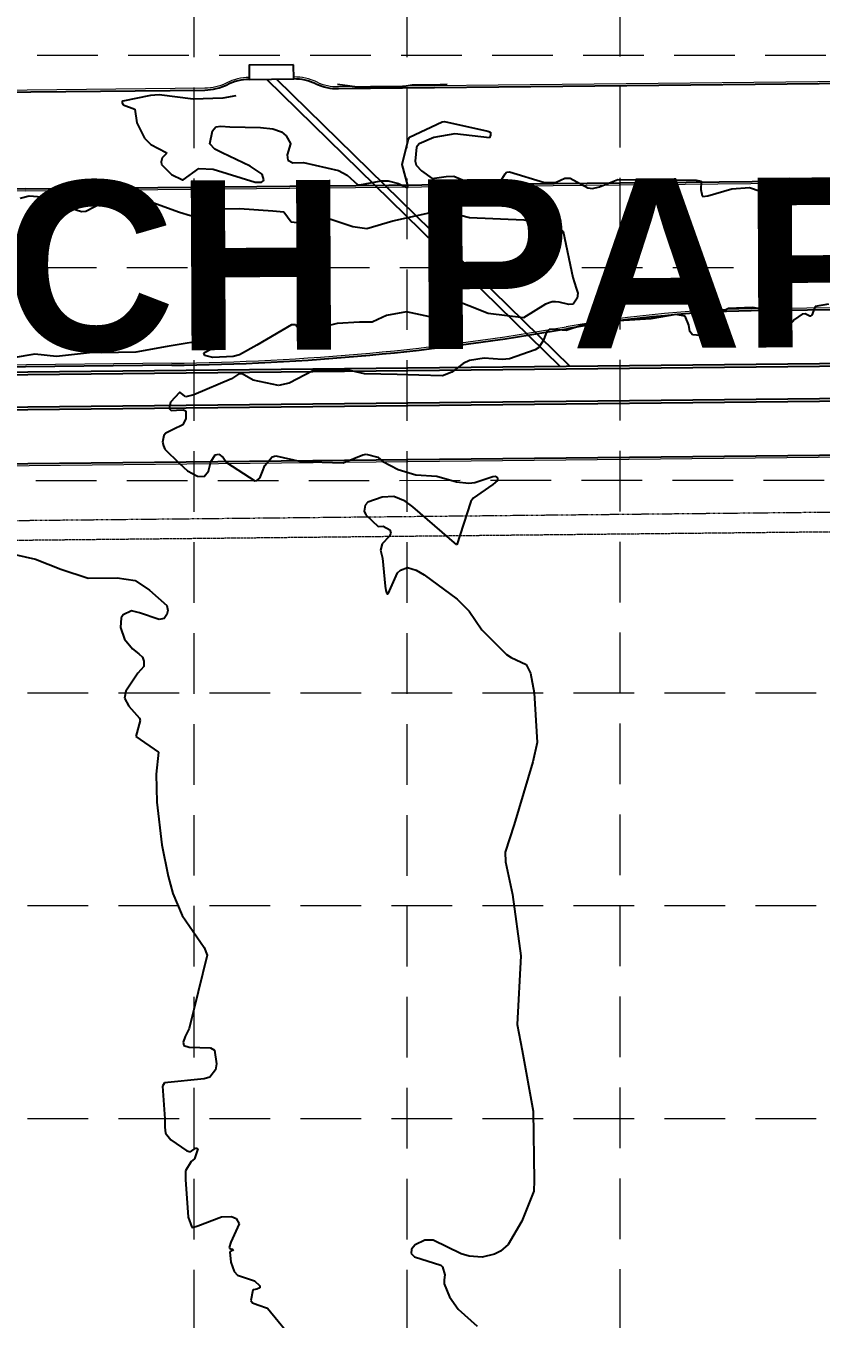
# Model space of a CAD drawing. Header units: inches. Extents: x 2520351 to 2523325, y 7106287 to 7111535.
# Drawn here: x 2522000.1 to 2522196.8, y 7109188.3 to 7109508.2 of the extents above; entities that cross this region are included whole.
import ezdxf
from ezdxf.enums import TextEntityAlignment as Align

# ---------------------------------------------------------------- set-up
doc = ezdxf.new("R2010")
doc.units = ezdxf.units.IN
doc.header["$MEASUREMENT"] = 0
for name, pattern in [('DASHED', [0.75, 0.5, -0.25]), ('DASHEDX2', [1.5, 1, -0.5]), ('HIDDEN', [0.375, 0.25, -0.125]), ('Xbndy-SC$0$HIDDEN2', [0.1875, 0.125, -0.0625]), ('Xbndy-SC$0$PHANTOM2', [1.25, 0.625, -0.125, 0.125, -0.125, 0.125, -0.125])]:
    doc.linetypes.add(name, pattern=pattern)
for name, color, linetype in [('1 SODDED LOT', 2, 'Continuous'), ('CONTOURS', 35, 'Continuous'), ('GRID', 254, 'DASHED'), ('MATCH LINE', 252, 'DASHEDX2'), ('Xpav-ex-sc2$0$EX-FOC', 251, 'Continuous'), ('XPAV-sc1$0$p-foc', 11, 'Continuous'), ('xstm-SC1-ex$0$EX-STM-INLET', 14, 'Continuous'), ('xstm-SC1-ex$0$EX-STM-LINE', 14, 'Continuous')]:
    doc.layers.add(name, color=color, linetype=linetype)
for name, color, linetype, lineweight in [('Xbndy-SC$0$ESMT-EX1', 252, 'Xbndy-SC$0$HIDDEN2', 0), ('Xbndy-SC$0$ROW-EX', 5, 'Xbndy-SC$0$PHANTOM2', 0), ('Xpav-ex-sc2$0$EX-BOC', 251, 'Continuous', 0), ('Xpav-ex-sc2$0$EX-REC-INLET', 251, 'Continuous', 0)]:
    doc.layers.add(name, color=color, linetype=linetype, lineweight=lineweight)
doc.styles.add('MATCHLINE', font='ARIALBD.TTF')

msp = doc.modelspace()

# ---------------------------------------------------------------- hatches: boundary and pattern name
at = {"layer": '1 SODDED LOT'}
h = msp.add_hatch(dxfattribs=at)
h.set_pattern_fill('ANSI31', color=256, scale=60, style=0)
edge = h.paths.add_edge_path()
edge.add_line((2521746.39, 7107646.36), (2521744.86, 7107758.31))
edge.add_line((2521744.86, 7107758.31), (2521747.04, 7107758.37))
edge.add_line((2521747.04, 7107758.37), (2521750.99, 7107762.44))
edge.add_line((2521750.99, 7107762.44), (2521785.43, 7107762.91))
edge.add_arc((2521785.67, 7107745.01), 17.9, 0.1621, 90.7879, ccw=False)
edge.add_line((2521803.57, 7107745.06), (2521804.89, 7107727.46))
edge.add_line((2521804.89, 7107727.46), (2521805.02, 7107717.88))
edge.add_line((2521805.02, 7107717.88), (2521805.23, 7107706.44))
edge.add_line((2521805.23, 7107706.44), (2521804.25, 7107705.42))
edge.add_line((2521804.25, 7107705.42), (2521804.6, 7107688.82))
edge.add_arc((2521758.68, 7107687.86), 45.94, -68.3455, 1.1975, ccw=False)
edge.add_line((2521775.63, 7107645.16), (2521772.36, 7107644.15))
edge.add_line((2521772.36, 7107644.15), (2521769.8, 7107643.54))
edge.add_line((2521769.8, 7107643.54), (2521767.1, 7107643.06))
edge.add_line((2521767.1, 7107643.06), (2521762.92, 7107642.61))
edge.add_line((2521762.92, 7107642.61), (2521746.45, 7107642.34))
edge.add_line((2521746.45, 7107642.34), (2521746.39, 7107646.36))
h.paths.add_polyline_path([(2521496.41, 7107642.91), (2521494.87, 7107754.48), (2521494.86, 7107754.89), (2521544.44, 7107755.57), (2521546.49, 7107638.6), (2521496.44, 7107637.89)])
edge = h.paths.add_edge_path()
edge.add_line((2521560.4, 7107910.52), (2521558.07, 7108023.7))
edge.add_line((2521558.07, 7108023.7), (2521651.66, 7108025.62))
edge.add_line((2521651.66, 7108025.62), (2521653.09, 7108025.65))
edge.add_line((2521653.09, 7108025.65), (2521655.12, 7108025.67))
edge.add_arc((2521654.18, 7108007.32), 18.37, 20.5729, 87.0589, ccw=False)
edge.add_line((2521671.38, 7108013.78), (2521671.96, 7108011.77))
edge.add_line((2521671.96, 7108011.77), (2521672.24, 7108010.33))
edge.add_line((2521672.24, 7108010.33), (2521672.66, 7108004.67))
edge.add_line((2521672.66, 7108004.67), (2521673.88, 7107987.84))
edge.add_line((2521673.88, 7107987.84), (2521674.16, 7107971.91))
edge.add_line((2521674.16, 7107971.91), (2521673.19, 7107970.83))
edge.add_line((2521673.19, 7107970.83), (2521673.5, 7107955.69))
edge.add_arc((2521631.78, 7107952.34), 41.85, -86.2826, 4.5999, ccw=False)
edge.add_line((2521634.49, 7107910.57), (2521614.91, 7107910.13))
edge.add_line((2521614.91, 7107910.13), (2521613.93, 7107909.11))
edge.add_line((2521613.93, 7107909.11), (2521560.45, 7107908.05))
edge.add_line((2521560.45, 7107908.05), (2521560.4, 7107910.52))
edge = h.paths.add_edge_path()
edge.add_line((2521047.4, 7108212.41), (2521153.71, 7108190.41))
edge.add_line((2521153.71, 7108190.41), (2521165.45, 7108187.98))
edge.add_line((2521165.45, 7108187.98), (2521145.19, 7108096.36))
edge.add_line((2521145.19, 7108096.36), (2521144.82, 7108095.18))
edge.add_arc((2521127.58, 7108100.49), 18.04, 257.7556, 342.8824, ccw=False)
edge.add_line((2521123.75, 7108082.86), (2521105.24, 7108086.22))
edge.add_line((2521105.24, 7108086.22), (2521097.17, 7108087.7))
edge.add_line((2521097.17, 7108087.7), (2521093.78, 7108088.45))
edge.add_line((2521093.78, 7108088.45), (2521093.02, 7108089.64))
edge.add_line((2521093.02, 7108089.64), (2521042.14, 7108100.83))
edge.add_line((2521042.14, 7108100.83), (2521023.14, 7108104.63))
edge.add_line((2521023.14, 7108104.63), (2521047.4, 7108212.41))
edge = h.paths.add_edge_path()
edge.add_line((2521019.41, 7108035.32), (2521021.41, 7108042.83))
edge.add_arc((2521076.42, 7108028.18), 56.93, 107.2084, 165.0796, ccw=False)
edge.add_line((2521059.58, 7108082.56), (2521062.02, 7108082.75))
edge.add_line((2521062.02, 7108082.75), (2521063.44, 7108082.78))
edge.add_arc((2521064.2, 7108044.41), 38.38, 78.5499, 91.1383, ccw=False)
edge.add_line((2521071.82, 7108082.03), (2521087.22, 7108078.63))
edge.add_line((2521087.22, 7108078.63), (2521090.43, 7108077.93))
edge.add_line((2521090.43, 7108077.93), (2521091.62, 7108078.69))
edge.add_line((2521091.62, 7108078.69), (2521095.11, 7108077.9))
edge.add_line((2521095.11, 7108077.9), (2521098.91, 7108076.73))
edge.add_line((2521098.91, 7108076.73), (2521104.9, 7108074.86))
edge.add_line((2521104.9, 7108074.86), (2521106.43, 7108074.38))
edge.add_line((2521106.43, 7108074.38), (2521107.21, 7108074.19))
edge.add_arc((2521102.83, 7108057.05), 17.69, -2.7582, 75.6705, ccw=False)
edge.add_arc((2521095.73, 7108057.39), 24.8, 350.2174, 357.2418, ccw=False)
edge.add_arc((2521158.46, 7108041.57), 40.02, 163.1293, 313.4846)
edge.add_line((2521185.99, 7108012.53), (2521186.72, 7108013.24))
edge.add_line((2521186.72, 7108013.24), (2521188.44, 7108014.97))
edge.add_line((2521188.44, 7108014.97), (2521189.32, 7108015.76))
edge.add_line((2521189.32, 7108015.76), (2521190.38, 7108016.6))
edge.add_arc((2521201.33, 7108002.77), 17.64, 93.2276, 128.3689, ccw=False)
edge.add_line((2521200.34, 7108020.38), (2521227, 7108020.95))
edge.add_line((2521227, 7108020.95), (2521230.56, 7107901.29))
edge.add_line((2521230.56, 7107901.29), (2521209.57, 7107900.92))
edge.add_line((2521209.57, 7107900.92), (2521208.43, 7107900.96))
edge.add_arc((2521221.45, 7108343.75), 442.98, 261.0973, 268.3161, ccw=False)
edge.add_line((2521152.89, 7107906.1), (2521147.31, 7107907.18))
edge.add_line((2521147.31, 7107907.18), (2521141.42, 7107908.4))
edge.add_line((2521141.42, 7107908.4), (2521135.5, 7107909.75))
edge.add_line((2521135.5, 7107909.75), (2521130.22, 7107911.08))
edge.add_line((2521130.22, 7107911.08), (2521114.24, 7107915.61))
edge.add_line((2521114.24, 7107915.61), (2521091.68, 7107923.2))
edge.add_line((2521091.68, 7107923.2), (2521064.35, 7107932.48))
edge.add_line((2521064.35, 7107932.48), (2521052.41, 7107936.54))
edge.add_line((2521052.41, 7107936.54), (2521051.79, 7107937.81))
edge.add_line((2521051.79, 7107937.81), (2521044.55, 7107940.27))
edge.add_arc((2521050.15, 7107983.52), 43.61, 187.3885, 262.6305, ccw=False)
edge.add_line((2521006.9, 7107977.91), (2521006.81, 7107978.71))
edge.add_line((2521006.81, 7107978.71), (2521006.68, 7107980.35))
edge.add_line((2521006.68, 7107980.35), (2521006.61, 7107982.52))
edge.add_arc((2521037.37, 7107983.5), 30.78, 169.0142, 181.8294, ccw=False)
edge.add_line((2521007.16, 7107989.36), (2521012.97, 7108011.46))
edge.add_line((2521012.97, 7108011.46), (2521012.26, 7108012.66))
edge.add_line((2521012.26, 7108012.66), (2521018.19, 7108034.61))
edge.add_line((2521018.19, 7108034.61), (2521019.41, 7108035.32))
h.paths.add_polyline_path([(2521283.39, 7108006.11), (2521285.51, 7107902.42), (2521505.51, 7107906.91), (2521503.11, 7108022.57), (2521283.29, 7108018.11)])
edge = h.paths.add_edge_path()
edge.add_line((2521558.72, 7108049.83), (2521558.74, 7108061.74))
edge.add_line((2521558.74, 7108061.74), (2521556.73, 7108159.77))
edge.add_line((2521556.73, 7108159.77), (2521608.8, 7108160.83))
edge.add_line((2521608.8, 7108160.83), (2521609.82, 7108159.85))
edge.add_line((2521609.82, 7108159.85), (2521624.96, 7108160.17))
edge.add_arc((2521625.88, 7108115.42), 44.75, 8.834, 91.1827, ccw=False)
edge.add_line((2521670.1, 7108122.3), (2521670.53, 7108101.58))
edge.add_line((2521670.53, 7108101.58), (2521671.54, 7108100.6))
edge.add_line((2521671.54, 7108100.6), (2521671.87, 7108084.53))
edge.add_line((2521671.87, 7108084.53), (2521671.15, 7108070.03))
edge.add_line((2521671.15, 7108070.03), (2521671.15, 7108068.8))
edge.add_arc((2521654.11, 7108068.8), 17.04, -87.2047, 0, ccw=False)
edge.add_line((2521654.94, 7108051.78), (2521653.54, 7108051.67))
edge.add_line((2521653.54, 7108051.67), (2521558.72, 7108049.83))
edge = h.paths.add_edge_path()
edge.add_line((2521506.88, 7108158.75), (2521219.57, 7108152.9))
edge.add_line((2521219.57, 7108152.9), (2521201.84, 7108151.72))
edge.add_line((2521201.84, 7108151.72), (2521198.48, 7108151.46))
edge.add_arc((2521199.96, 7108132), 19.52, 94.3325, 163.5555)
edge.add_line((2521181.24, 7108137.52), (2521171.4, 7108094.46))
edge.add_line((2521171.4, 7108094.46), (2521161.77, 7108088.5))
edge.add_line((2521161.77, 7108088.5), (2521156.09, 7108064.96))
edge.add_arc((2521177.51, 7108059.79), 22.04, 166.4191, 262.6913)
edge.add_line((2521174.7, 7108037.93), (2521175.55, 7108037.91))
edge.add_line((2521175.55, 7108037.91), (2521179.48, 7108042))
edge.add_line((2521179.48, 7108042), (2521402.46, 7108046.53))
edge.add_line((2521402.46, 7108046.53), (2521495.69, 7108048.45))
edge.add_line((2521495.69, 7108048.45), (2521499.77, 7108044.52))
edge.add_line((2521499.77, 7108044.52), (2521508.7, 7108044.69))
edge.add_line((2521508.7, 7108044.69), (2521508.63, 7108061.23))
edge.add_line((2521508.63, 7108061.23), (2521506.88, 7108158.75))
edge = h.paths.add_edge_path()
edge.add_line((2521610.94, 7108171.88), (2521608.46, 7108290.01))
edge.add_line((2521608.46, 7108290.01), (2521533.5, 7108288.35))
edge.add_line((2521533.5, 7108288.35), (2521484.86, 7108287.21))
edge.add_line((2521484.86, 7108287.21), (2521460.83, 7108286.21))
edge.add_line((2521460.83, 7108286.21), (2521429.9, 7108284.54))
edge.add_line((2521429.9, 7108284.54), (2521368.78, 7108281.06))
edge.add_line((2521368.78, 7108281.06), (2521349.23, 7108279.95))
edge.add_line((2521349.23, 7108279.95), (2521261.12, 7108274.98))
edge.add_line((2521261.12, 7108274.98), (2521221, 7108272.74))
edge.add_line((2521221, 7108272.74), (2521216.72, 7108276.52))
edge.add_line((2521216.72, 7108276.52), (2521216.67, 7108276.52))
edge.add_arc((2521217.41, 7108256.67), 19.86, 92.1221, 170.604)
edge.add_line((2521197.82, 7108259.91), (2521204.23, 7108250.57))
edge.add_line((2521204.23, 7108250.57), (2521191.32, 7108184.43))
edge.add_line((2521191.32, 7108184.43), (2521191.26, 7108184.1))
edge.add_arc((2521208.22, 7108180.91), 17.26, 169.3216, 273.4207)
edge.add_line((2521209.25, 7108163.67), (2521219.73, 7108162.93))
edge.add_line((2521219.73, 7108162.93), (2521312.77, 7108164.87))
edge.add_line((2521312.77, 7108164.87), (2521481.29, 7108168.3))
edge.add_line((2521481.29, 7108168.3), (2521608.6, 7108170.83))
edge.add_line((2521608.6, 7108170.83), (2521609.57, 7108171.85))
edge.add_line((2521609.57, 7108171.85), (2521610.94, 7108171.88))
edge = h.paths.add_edge_path()
edge.add_line((2521627.16, 7108316.19), (2521544.24, 7108314.51))
edge.add_line((2521544.24, 7108314.51), (2521502.41, 7108313.51))
edge.add_line((2521502.41, 7108313.51), (2521481.25, 7108313))
edge.add_line((2521481.25, 7108313), (2521407.23, 7108309.18))
edge.add_line((2521407.23, 7108309.18), (2521291.9, 7108302.79))
edge.add_line((2521291.9, 7108302.79), (2521288.46, 7108418.47))
edge.add_line((2521288.46, 7108418.47), (2521407.15, 7108420.82))
edge.add_line((2521407.15, 7108420.82), (2521497.39, 7108422.63))
edge.add_line((2521497.39, 7108422.63), (2521603.37, 7108424.87))
edge.add_line((2521603.37, 7108424.87), (2521604.44, 7108423.88))
edge.add_line((2521604.44, 7108423.88), (2521620.18, 7108424.17))
edge.add_arc((2521620.99, 7108379.83), 44.34, 11.6094, 91.0508, ccw=False)
edge.add_line((2521664.42, 7108388.76), (2521665.18, 7108365.61))
edge.add_line((2521665.18, 7108365.61), (2521666.17, 7108364.62))
edge.add_line((2521666.17, 7108364.62), (2521666.53, 7108349.61))
edge.add_line((2521666.53, 7108349.61), (2521665.82, 7108330.77))
edge.add_line((2521665.82, 7108330.77), (2521665.78, 7108329.18))
edge.add_arc((2521648.75, 7108329.68), 17.03, 269.7677, 358.3135, ccw=False)
edge.add_line((2521648.68, 7108312.65), (2521631.32, 7108312.27))
edge.add_line((2521631.32, 7108312.27), (2521627.16, 7108316.19))
edge = h.paths.add_edge_path()
edge.add_line((2521256.27, 7108555.67), (2521264.44, 7108547.85))
edge.add_line((2521264.44, 7108547.85), (2521422.22, 7108551.08))
edge.add_line((2521422.22, 7108551.08), (2521439.6, 7108551.4))
edge.add_line((2521439.6, 7108551.4), (2521460.09, 7108551.78))
edge.add_line((2521460.09, 7108551.78), (2521478.53, 7108551.99))
edge.add_line((2521478.53, 7108551.99), (2521498.9, 7108551.85))
edge.add_line((2521498.9, 7108551.85), (2521515.27, 7108551.59))
edge.add_line((2521515.27, 7108551.59), (2521535.22, 7108551.01))
edge.add_line((2521535.22, 7108551.01), (2521558.63, 7108550.02))
edge.add_line((2521558.63, 7108550.02), (2521563.46, 7108549.77))
edge.add_line((2521563.46, 7108549.77), (2521600.09, 7108547.42))
edge.add_line((2521600.09, 7108547.42), (2521612.24, 7108546.59))
edge.add_line((2521612.24, 7108546.59), (2521642.87, 7108544.49))
edge.add_line((2521642.87, 7108544.49), (2521644.67, 7108544.41))
edge.add_arc((2521643.68, 7108526.18), 18.26, -0.2001, 86.9036, ccw=False)
edge.add_line((2521661.94, 7108526.12), (2521663.48, 7108497.64))
edge.add_line((2521663.48, 7108497.64), (2521662.44, 7108496.61))
edge.add_line((2521662.44, 7108496.61), (2521662.84, 7108477.01))
edge.add_arc((2521621.17, 7108477.8), 41.67, 279.5049, 358.923, ccw=False)
edge.add_line((2521628.05, 7108436.7), (2521270.95, 7108428.02))
edge.add_line((2521270.95, 7108428.02), (2521264.41, 7108428))
edge.add_line((2521264.41, 7108428), (2521251.99, 7108428.74))
edge.add_line((2521251.99, 7108428.74), (2521250.56, 7108428.86))
edge.add_line((2521250.56, 7108428.86), (2521248.88, 7108429.14))
edge.add_arc((2521252.57, 7108446.62), 17.86, 178.6911, 258.0797, ccw=False)
edge.add_line((2521234.71, 7108447.03), (2521243.77, 7108528.42))
edge.add_line((2521243.77, 7108528.42), (2521236.52, 7108537.37))
edge.add_line((2521236.52, 7108537.37), (2521236.59, 7108537.82))
edge.add_arc((2521256.58, 7108535.54), 20.12, 94.1833, 173.5096, ccw=False)
edge.add_line((2521255.11, 7108555.6), (2521256.27, 7108555.67))
edge = h.paths.add_edge_path()
edge.add_line((2521107.58, 7108664.77), (2521108.64, 7108682.72))
edge.add_line((2521108.64, 7108682.72), (2521266.52, 7108685.94))
edge.add_line((2521266.52, 7108685.94), (2521268.4, 7108592.03))
edge.add_line((2521268.4, 7108592.03), (2521265.61, 7108582.1))
edge.add_line((2521265.61, 7108582.1), (2521265.6, 7108582.05))
edge.add_line((2521265.6, 7108582.05), (2521265.56, 7108582.07))
edge.add_arc((2521245.59, 7108545.89), 41.32, 61.0945, 134.8409)
edge.add_line((2521216.45, 7108575.19), (2521207.18, 7108580.34))
edge.add_line((2521207.18, 7108580.34), (2521107.58, 7108664.77))
h.paths.add_polyline_path([(2521338.51, 7108687.38), (2521340.74, 7108575.45), (2521409.85, 7108576.76), (2521462.55, 7108577.85), (2521498.11, 7108577.93), (2521524.42, 7108577.42), (2521561.99, 7108575.86), (2521619.96, 7108572.16), (2521620.68, 7108584.2), (2521618.44, 7108693.07)])
edge = h.paths.add_edge_path()
edge.add_line((2521675.61, 7108638.41), (2521787.53, 7108640.54))
edge.add_line((2521787.53, 7108640.54), (2521788.82, 7108582.44))
edge.add_arc((2521769.3, 7108582), 19.53, -91.2766, 1.2682, ccw=False)
edge.add_line((2521768.86, 7108562.48), (2521676.84, 7108568.35))
edge.add_line((2521676.84, 7108568.35), (2521675.61, 7108638.41))
h.paths.add_polyline_path([(2522089.45, 7108697.69), (2522087.41, 7108797.67), (2522087.4, 7108809.66), (2522141.64, 7108810.78), (2522144.56, 7108694.83), (2522090.79, 7108693.71), (2522089.8, 7108692.7), (2522089.51, 7108692.7)])
h.paths.add_polyline_path([(2522252.39, 7108801.05), (2522254.38, 7108696.13), (2522309.56, 7108697.17), (2522307.11, 7108814.19), (2522252.07, 7108813.05)])
edge = h.paths.add_edge_path()
edge.add_line((2522425.42, 7107990.85), (2522320.45, 7107988.7))
edge.add_line((2522320.45, 7107988.7), (2522321.28, 7107951.54))
edge.add_line((2522321.28, 7107951.54), (2522322.52, 7107935.37))
edge.add_arc((2522340.74, 7107935.67), 18.22, 180.9526, 266.0005)
edge.add_line((2522339.47, 7107917.49), (2522396.48, 7107918.22))
edge.add_line((2522396.48, 7107918.22), (2522404.4, 7107910.48))
edge.add_line((2522404.4, 7107910.48), (2522427.53, 7107910.71))
edge.add_arc((2522426.8, 7107930.52), 19.82, 272.1239, 358.3676)
edge.add_line((2522446.62, 7107929.95), (2522445.36, 7107990.97))
edge.add_line((2522445.36, 7107990.97), (2522425.42, 7107990.85))
h.paths.add_polyline_path([(2522420.67, 7108224.34), (2522421.87, 7108165.95), (2522317.91, 7108163.85), (2522317.73, 7108171.63), (2522316.69, 7108172.59), (2522315.73, 7108222.04)])
h.paths.add_polyline_path([(2522580.28, 7108243.42), (2522458.38, 7108240.38), (2522464.65, 7107967.07), (2522585.56, 7107967.98)])
edge = h.paths.add_edge_path()
edge.add_line((2522579.22, 7108296.92), (2522576.73, 7108417.39))
edge.add_line((2522576.73, 7108417.39), (2522469.65, 7108328.39))
edge.add_line((2522469.65, 7108328.39), (2522462.53, 7108321.45))
edge.add_line((2522462.53, 7108321.45), (2522462.71, 7108321.2))
edge.add_arc((2522430.81, 7108296.5), 40.35, 0.4877, 37.7474, ccw=False)
edge.add_line((2522471.16, 7108296.85), (2522579.22, 7108296.92))
h.paths.add_polyline_path([(2522576.35, 7108437.57), (2522445, 7108434.96), (2522443.72, 7108526.29), (2522442.61, 7108536.5), (2522453.2, 7108543.61), (2522459.72, 7108551.85), (2522464.2, 7108561.88), (2522465.59, 7108573.17), (2522464.18, 7108583.42), (2522459.8, 7108593.28), (2522456.3, 7108597.55), (2522461.81, 7108601.72), (2522466.36, 7108600.86), (2522572.93, 7108603.07)])
h.paths.add_polyline_path([(2522569.61, 7108768), (2522570.72, 7108713.03), (2522460.71, 7108710.69), (2522444.76, 7108711.11), (2522444.01, 7108746), (2522444.87, 7108752.5), (2522447.49, 7108758.01), (2522451.68, 7108762.45), (2522456.29, 7108765.05), (2522464.83, 7108769.19), (2522481.93, 7108766.16)])
h.paths.add_polyline_path([(2522560.76, 7109202.2), (2522446.33, 7109199.81), (2522434.27, 7109198.05), (2522437.5, 7109182.67), (2522439.66, 7109156.51), (2522441.43, 7109069.76), (2522437.53, 7109065.63), (2522437.82, 7109051.02), (2522439.59, 7109049.34), (2522563.76, 7109052.27)])

# ---------------------------------------------------------------- linework, layer by layer
at = {"layer": 'CONTOURS'}
for p, q in [((2522083.24, 7109492.92, 719), (2522077.15, 7109493.72, 719)), ((2522093.12, 7109493.13, 719), (2522083.24, 7109492.92, 719)), ((2522095.67, 7109493.55, 719), (2522093.12, 7109493.13, 719)), ((2522102.56, 7109493.66, 719), (2522095.67, 7109493.55, 719)), ((2522104.27, 7109493.74, 719), (2522102.56, 7109493.66, 719)), ((2522023.91, 7109489.5, 719), (2522023.81, 7109489.22, 719)), ((2522023.81, 7109489.22, 719), (2522024.2, 7109488.69, 719)), ((2522024.06, 7109489.61, 719), (2522023.91, 7109489.5, 719)), ((2522030.95, 7109491.02, 719), (2522024.06, 7109489.61, 719)), ((2522033.04, 7109491.11, 719), (2522030.95, 7109491.02, 719)), ((2522041.5, 7109490.08, 719), (2522033.04, 7109491.11, 719)), ((2522048.8, 7109490.35, 719), (2522041.5, 7109490.08, 719)), ((2522052.01, 7109490.9, 719), (2522048.8, 7109490.35, 719)), ((2522024.2, 7109488.69, 719), (2522027.05, 7109487.63, 719)), ((2522027.05, 7109487.63, 719), (2522027.59, 7109484.25, 719)), ((2522027.59, 7109484.25, 719), (2522029.43, 7109480.39, 719)), ((2522046.3, 7109482.26, 719), (2522047.1, 7109483.22, 719)), ((2522047.1, 7109483.22, 719), (2522048.35, 7109483.39, 719)), ((2522048.35, 7109483.39, 719), (2522050.55, 7109483.2, 719)), ((2522050.55, 7109483.2, 719), (2522058.12, 7109483.1, 719)), ((2522058.12, 7109483.1, 719), (2522061.18, 7109482.7, 719)), ((2522061.18, 7109482.7, 719), (2522063.32, 7109481.97, 719)), ((2522094.94, 7109480.67, 719), (2522103.02, 7109484.43, 719)), ((2522103.02, 7109484.43, 719), (2522103.66, 7109484.57, 719)), ((2522103.66, 7109484.57, 719), (2522114.37, 7109482.16, 719)), ((2522029.43, 7109480.39, 719), (2522031.03, 7109478.9, 719)), ((2522045.59, 7109479.04, 719), (2522046.3, 7109482.26, 719)), ((2522063.32, 7109481.97, 719), (2522064.46, 7109481.01, 719)), ((2522064.46, 7109481.01, 719), (2522065.51, 7109479.15, 719)), ((2522093.19, 7109473.91, 719), (2522094.62, 7109479.91, 719)), ((2522094.62, 7109479.91, 719), (2522094.94, 7109480.67, 719)), ((2522100.97, 7109480.61, 719), (2522097.33, 7109479, 719)), ((2522106.2, 7109481.54, 719), (2522100.97, 7109480.61, 719)), ((2522114.73, 7109480.5, 719), (2522106.2, 7109481.54, 719)), ((2522114.37, 7109482.16, 719), (2522114.97, 7109481.93, 719)), ((2522114.75, 7109480.51, 719), (2522114.73, 7109480.5, 719)), ((2522115.03, 7109481.18, 719), (2522114.75, 7109480.51, 719)), ((2522114.97, 7109481.93, 719), (2522115.03, 7109481.18, 719)), ((2522031.03, 7109478.9, 719), (2522034.78, 7109476.85, 719)), ((2522034.86, 7109476.62, 719), (2522033.78, 7109475.55, 719)), ((2522034.78, 7109476.85, 719), (2522034.86, 7109476.62, 719)), ((2522046.85, 7109477.73, 719), (2522045.59, 7109479.04, 719)), ((2522048.65, 7109476.77, 719), (2522046.85, 7109477.73, 719)), ((2522055.54, 7109473.53, 719), (2522048.65, 7109476.77, 719)), ((2522065.56, 7109479.04, 719), (2522064.75, 7109476.33, 719)), ((2522064.75, 7109476.33, 719), (2522064.91, 7109474.96, 719)), ((2522065.51, 7109479.15, 719), (2522065.56, 7109479.04, 719)), ((2522096.68, 7109478.21, 719), (2522096.35, 7109474.73, 719)), ((2522097.33, 7109479, 719), (2522096.68, 7109478.21, 719)), ((2522033.78, 7109475.55, 719), (2522033.56, 7109474.59, 719)), ((2522033.56, 7109474.59, 719), (2522033.69, 7109473.95, 719)), ((2522033.69, 7109473.95, 719), (2522036.1, 7109471.44, 719)), ((2522038.99, 7109470.11, 719), (2522042.91, 7109472.92, 719)), ((2522042.91, 7109472.92, 719), (2522046.42, 7109472.77, 719)), ((2522046.42, 7109472.77, 719), (2522056.8, 7109469.51, 719)), ((2522058.58, 7109471.51, 719), (2522055.54, 7109473.53, 719)), ((2522064.91, 7109474.96, 719), (2522066.12, 7109474.32, 719)), ((2522066.12, 7109474.32, 719), (2522068.74, 7109474.37, 719)), ((2522068.74, 7109474.37, 719), (2522077.41, 7109472.46, 719)), ((2522094.59, 7109468.7, 719), (2522093.19, 7109473.91, 719)), ((2522096.35, 7109474.73, 719), (2522096.62, 7109473.79, 719)), ((2522096.62, 7109473.79, 719), (2522097.98, 7109472.32, 719)), ((2522036.1, 7109471.44, 719), (2522038.81, 7109470.12, 719)), ((2522038.81, 7109470.12, 719), (2522038.99, 7109470.11, 719)), ((2522058.34, 7109469.54, 719), (2522058.88, 7109469.88, 719)), ((2522058.98, 7109470.16, 719), (2522058.58, 7109471.51, 719)), ((2522058.88, 7109469.88, 719), (2522058.98, 7109470.16, 719)), ((2522077.41, 7109472.46, 719), (2522079.58, 7109471.28, 719)), ((2522079.58, 7109471.28, 719), (2522082.09, 7109468.99, 719)), ((2522082.67, 7109468.91, 719), (2522087.97, 7109469.88, 719)), ((2522087.97, 7109469.88, 719), (2522089.69, 7109469.88, 719)), ((2522089.69, 7109469.88, 719), (2522092.22, 7109469.18, 719)), ((2522097.98, 7109472.32, 719), (2522100.55, 7109470.49, 719)), ((2522100.55, 7109470.49, 719), (2522100.61, 7109470.46, 719)), ((2522100.61, 7109470.46, 719), (2522104.01, 7109470.92, 719)), ((2522104.01, 7109470.92, 719), (2522105.91, 7109471.01, 719)), ((2522105.91, 7109471.01, 719), (2522108.11, 7109470.15, 719)), ((2522108.11, 7109470.15, 719), (2522108.95, 7109469.61, 719)), ((2522108.95, 7109469.61, 719), (2522110.86, 7109469.35, 719)), ((2522110.86, 7109469.35, 719), (2522117.37, 7109469.62, 719)), ((2522117.37, 7109469.62, 719), (2522118.63, 7109471.58, 719)), ((2522118.63, 7109471.58, 719), (2522118.99, 7109471.98, 719)), ((2522118.99, 7109471.98, 719), (2522119.7, 7109472.13, 719)), ((2522119.7, 7109472.13, 719), (2522128.36, 7109469.49, 719)), ((2522131.28, 7109469.51, 719), (2522133.42, 7109470.52, 719)), ((2522133.42, 7109470.52, 719), (2522134.66, 7109470.55, 719)), ((2522134.66, 7109470.55, 719), (2522139.06, 7109468.16, 719)), ((2522141.95, 7109468.42, 719), (2522146.46, 7109470.21, 719)), ((2522146.46, 7109470.21, 719), (2522165.82, 7109470.06, 719)), ((2522165.82, 7109470.06, 719), (2522167.07, 7109469.79, 719)), ((2522167.12, 7109469.73, 719), (2522166.98, 7109467.74, 719)), ((2522167.07, 7109469.79, 719), (2522167.12, 7109469.73, 719)), ((2522185.06, 7109466.64, 719), (2522188.84, 7109470.46, 719)), ((2522188.84, 7109470.46, 719), (2522188.94, 7109470.51, 719)), ((2522188.94, 7109470.51, 719), (2522190.75, 7109469.55, 719)), ((2522056.8, 7109469.51, 719), (2522058.34, 7109469.54, 719)), ((2522082.09, 7109468.99, 719), (2522082.67, 7109468.91, 719)), ((2522092.22, 7109469.18, 719), (2522094.34, 7109468.19, 719)), ((2522094.34, 7109468.19, 719), (2522094.54, 7109468.31, 719)), ((2522094.54, 7109468.31, 719), (2522094.59, 7109468.7, 719)), ((2522128.36, 7109469.49, 719), (2522131.28, 7109469.51, 719)), ((2522139.06, 7109468.16, 719), (2522140.23, 7109468.01, 719)), ((2522140.23, 7109468.01, 719), (2522141.95, 7109468.42, 719)), ((2522166.98, 7109467.74, 719), (2522167.33, 7109466.14, 719)), ((2522168.76, 7109466.15, 719), (2522174.66, 7109467.89, 719)), ((2522174.66, 7109467.89, 719), (2522179.07, 7109468.22, 719)), ((2522179.07, 7109468.22, 719), (2522184.29, 7109466.41, 719)), ((2522184.29, 7109466.41, 719), (2522185.06, 7109466.64, 719)), ((2522190.75, 7109469.55, 719), (2522196.62, 7109468.17, 719)), ((2522196.62, 7109468.17, 719), (2522203.14, 7109467.82, 719)), ((2521998.7, 7109465.62, 720), (2522000.93, 7109466.14, 720)), ((2522000.93, 7109466.14, 720), (2522004.02, 7109465.89, 720)), ((2522004.02, 7109465.89, 720), (2522011.51, 7109463.01, 720)), ((2522014.95, 7109462.39, 720), (2522020.83, 7109465.4, 720)), ((2522020.83, 7109465.4, 720), (2522028.64, 7109465.13, 720)), ((2522028.64, 7109465.13, 720), (2522031.54, 7109464.5, 720)), ((2522031.54, 7109464.5, 720), (2522038.13, 7109462.13, 720)), ((2522167.33, 7109466.14, 719), (2522167.47, 7109466.02, 719)), ((2522167.47, 7109466.02, 719), (2522168.76, 7109466.15, 719)), ((2522011.51, 7109463.01, 720), (2522013.85, 7109462.29, 720)), ((2522013.85, 7109462.29, 720), (2522014.95, 7109462.39, 720)), ((2522038.13, 7109462.13, 720), (2522040.84, 7109461.3, 720)), ((2522040.84, 7109461.3, 720), (2522042.59, 7109461.45, 720)), ((2522042.59, 7109461.45, 720), (2522048.5, 7109462.94, 720)), ((2522048.5, 7109462.94, 720), (2522052.93, 7109463.07, 720)), ((2522052.93, 7109463.07, 720), (2522061.17, 7109462.47, 720)), ((2522061.17, 7109462.47, 720), (2522063.88, 7109462.22, 720)), ((2522063.88, 7109462.22, 720), (2522065.74, 7109459.71, 720)), ((2522067.95, 7109459.45, 720), (2522072.09, 7109460.76, 720)), ((2522072.09, 7109460.76, 720), (2522074.28, 7109460.8, 720)), ((2522074.28, 7109460.8, 720), (2522080.99, 7109458.58, 720)), ((2522084.39, 7109458.11, 720), (2522090.84, 7109459.98, 720)), ((2522090.84, 7109459.98, 720), (2522102.84, 7109462.61, 720)), ((2522102.84, 7109462.61, 720), (2522109.78, 7109460.83, 720)), ((2522109.78, 7109460.83, 720), (2522123.24, 7109460.22, 720)), ((2522123.24, 7109460.22, 720), (2522127.77, 7109459.36, 720)), ((2522065.74, 7109459.71, 720), (2522067.95, 7109459.45, 720)), ((2522080.99, 7109458.58, 720), (2522084.39, 7109458.11, 720)), ((2522127.77, 7109459.36, 720), (2522132.17, 7109458.22, 720)), ((2522132.17, 7109458.22, 720), (2522132.98, 7109457.38, 720)), ((2522132.98, 7109457.38, 720), (2522135.32, 7109445.94, 720)), ((2522135.32, 7109445.94, 720), (2522136.21, 7109443.35, 720)), ((2522136.42, 7109440.83, 720), (2522135.43, 7109439.34, 720)), ((2522136.21, 7109443.35, 720), (2522136.57, 7109442.1, 720)), ((2522136.57, 7109442.1, 720), (2522136.42, 7109440.83, 720)), ((2522103.33, 7109439.21, 720), (2522100.95, 7109436.67, 720)), ((2522104.71, 7109440.13, 720), (2522103.33, 7109439.21, 720)), ((2522106.23, 7109440.26, 720), (2522104.71, 7109440.13, 720)), ((2522109.64, 7109438.99, 720), (2522106.23, 7109440.26, 720)), ((2522114.46, 7109437.08, 720), (2522109.64, 7109438.99, 720)), ((2522128.6, 7109439.36, 720), (2522123.17, 7109436, 720)), ((2522130.24, 7109439.97, 720), (2522128.6, 7109439.36, 720)), ((2522131.11, 7109439.98, 720), (2522130.24, 7109439.97, 720)), ((2522131.99, 7109439.85, 720), (2522131.11, 7109439.98, 720)), ((2522134.33, 7109439.24, 720), (2522131.99, 7109439.85, 720)), ((2522135.43, 7109439.34, 720), (2522134.33, 7109439.24, 720)), ((2522173.85, 7109438.28, 719), (2522170.84, 7109436.83, 719)), ((2522179.79, 7109438.53, 719), (2522173.85, 7109438.28, 719)), ((2522182.59, 7109438.07, 719), (2522179.79, 7109438.53, 719)), ((2522184.29, 7109438.2, 719), (2522182.59, 7109438.07, 719)), ((2522186.06, 7109438.04, 719), (2522184.29, 7109438.2, 719)), ((2522186.38, 7109437.81, 719), (2522186.06, 7109438.04, 719)), ((2522186.58, 7109436.99, 719), (2522186.38, 7109437.81, 719)), ((2522195.27, 7109438.8, 719), (2522194.46, 7109436.61, 719)), ((2522198.62, 7109439.38, 719), (2522195.27, 7109438.8, 719)), ((2522077.08, 7109434.6, 720), (2522075.11, 7109434.07, 720)), ((2522082.63, 7109434.91, 720), (2522077.08, 7109434.6, 720)), ((2522085.7, 7109434.93, 720), (2522082.63, 7109434.91, 720)), ((2522087.14, 7109435.58, 720), (2522085.7, 7109434.93, 720)), ((2522089.25, 7109436.56, 720), (2522087.14, 7109435.58, 720)), ((2522094.19, 7109437.5, 720), (2522089.25, 7109436.56, 720)), ((2522100, 7109436.19, 720), (2522094.19, 7109437.5, 720)), ((2522100.52, 7109436.35, 720), (2522100, 7109436.19, 720)), ((2522100.74, 7109436.49, 720), (2522100.52, 7109436.35, 720)), ((2522100.95, 7109436.67, 720), (2522100.74, 7109436.49, 720)), ((2522123.17, 7109436, 720), (2522114.46, 7109437.08, 720)), ((2522142.71, 7109435.01, 719), (2522138.02, 7109434.27, 719)), ((2522154.68, 7109435.75, 719), (2522142.71, 7109435.01, 719)), ((2522160.86, 7109436.79, 719), (2522154.68, 7109435.75, 719)), ((2522163.17, 7109436.37, 719), (2522160.86, 7109436.79, 719)), ((2522164.05, 7109434.17, 719), (2522163.17, 7109436.37, 719)), ((2522169.47, 7109435.32, 719), (2522168.22, 7109432.84, 719)), ((2522170.84, 7109436.83, 719), (2522169.47, 7109435.32, 719)), ((2522184.1, 7109435.39, 719), (2522184.11, 7109435.46, 719)), ((2522184.82, 7109433.96, 719), (2522184.1, 7109435.39, 719)), ((2522184.11, 7109435.46, 719), (2522184.15, 7109435.52, 719)), ((2522184.15, 7109435.52, 719), (2522185.36, 7109435.74, 719)), ((2522185.36, 7109435.74, 719), (2522186.14, 7109436.08, 719)), ((2522186.14, 7109436.08, 719), (2522186.58, 7109436.99, 719)), ((2522189.17, 7109434.44, 719), (2522187.71, 7109433.62, 719)), ((2522190.14, 7109435.6, 719), (2522189.17, 7109434.44, 719)), ((2522192.07, 7109436.93, 719), (2522190.14, 7109435.6, 719)), ((2522192.84, 7109436.96, 719), (2522192.07, 7109436.93, 719)), ((2522193.94, 7109436.38, 719), (2522192.84, 7109436.96, 719)), ((2522194.24, 7109436.4, 719), (2522193.94, 7109436.38, 719)), ((2522194.46, 7109436.61, 719), (2522194.24, 7109436.4, 719)), ((2522065.83, 7109434.27, 720), (2522057.25, 7109429.2, 720)), ((2522066.81, 7109434.23, 720), (2522065.83, 7109434.27, 720)), ((2522070.75, 7109429.08, 720), (2522066.81, 7109434.23, 720)), ((2522075.11, 7109434.07, 720), (2522071.94, 7109429.24, 720)), ((2522128.92, 7109432.71, 719), (2522128.08, 7109430.45, 719)), ((2522129.68, 7109433.14, 719), (2522128.92, 7109432.71, 719)), ((2522133.69, 7109432.84, 719), (2522129.68, 7109433.14, 719)), ((2522138.02, 7109434.27, 719), (2522133.69, 7109432.84, 719)), ((2522164.33, 7109432.64, 719), (2522164.05, 7109434.17, 719)), ((2522164.91, 7109431.79, 719), (2522164.33, 7109432.64, 719)), ((2522166.93, 7109431.63, 719), (2522164.91, 7109431.79, 719)), ((2522168.22, 7109432.84, 719), (2522166.93, 7109431.63, 719)), ((2522187.71, 7109433.62, 719), (2522184.82, 7109433.96, 719)), ((2522035.08, 7109428.91, 720), (2522027.28, 7109427.53, 720)), ((2522045.99, 7109430.71, 720), (2522035.08, 7109428.91, 720)), ((2522044.26, 7109427.43, 720), (2522045.98, 7109428.33, 720)), ((2522045.98, 7109428.33, 720), (2522046.71, 7109428.87, 720)), ((2522046.76, 7109430.49, 720), (2522045.99, 7109430.71, 720)), ((2522046.71, 7109428.87, 720), (2522047.11, 7109429.86, 720)), ((2522046.94, 7109430.34, 720), (2522046.76, 7109430.49, 720)), ((2522047.05, 7109430.12, 720), (2522046.94, 7109430.34, 720)), ((2522047.11, 7109429.86, 720), (2522047.05, 7109430.12, 720)), ((2522057.25, 7109429.2, 720), (2522052.94, 7109426.87, 720)), ((2522071.94, 7109429.24, 720), (2522070.75, 7109429.08, 720)), ((2522126.07, 7109428.03, 719), (2522119.67, 7109425.87, 719)), ((2522126.92, 7109428.66, 719), (2522126.07, 7109428.03, 719)), ((2522128.08, 7109430.45, 719), (2522126.92, 7109428.66, 719)), ((2522002.29, 7109427.03, 720), (2521996.96, 7109426.1, 720)), ((2522007.68, 7109426.42, 720), (2522002.29, 7109427.03, 720)), ((2522016.56, 7109427.38, 720), (2522007.68, 7109426.42, 720)), ((2522018.69, 7109427.3, 720), (2522016.56, 7109427.38, 720)), ((2522027.28, 7109427.53, 720), (2522018.69, 7109427.3, 720)), ((2522044.15, 7109427.21, 720), (2522044.26, 7109427.43, 720)), ((2522044.35, 7109426.7, 720), (2522044.15, 7109427.21, 720)), ((2522046.34, 7109426.16, 720), (2522044.35, 7109426.7, 720)), ((2522051.36, 7109426.44, 720), (2522046.34, 7109426.16, 720)), ((2522052.94, 7109426.87, 720), (2522051.36, 7109426.44, 720)), ((2522109.83, 7109425.41, 719), (2522108.24, 7109424.69, 719)), ((2522113.45, 7109426.04, 719), (2522109.83, 7109425.41, 719)), ((2522117.9, 7109425.64, 719), (2522113.45, 7109426.04, 719)), ((2522119.67, 7109425.87, 719), (2522117.9, 7109425.64, 719)), ((2522052.66, 7109422.04, 719), (2522050.93, 7109420.88, 719)), ((2522053.59, 7109422.13, 719), (2522052.66, 7109422.04, 719)), ((2522056.28, 7109420.59, 719), (2522053.59, 7109422.13, 719)), ((2522071.03, 7109422.84, 719), (2522065.24, 7109419.85, 719)), ((2522074.87, 7109422.95, 719), (2522071.03, 7109422.84, 719)), ((2522079.56, 7109423.1, 719), (2522074.87, 7109422.95, 719)), ((2522083.84, 7109422.09, 719), (2522079.56, 7109423.1, 719)), ((2522091.91, 7109421.97, 719), (2522083.84, 7109422.09, 719)), ((2522097.29, 7109421.76, 719), (2522091.91, 7109421.97, 719)), ((2522103.15, 7109421.63, 719), (2522097.29, 7109421.76, 719)), ((2522105.48, 7109422.57, 719), (2522103.15, 7109421.63, 719)), ((2522108.24, 7109424.69, 719), (2522105.48, 7109422.57, 719)), ((2522050.93, 7109420.88, 719), (2522041.66, 7109416.94, 719)), ((2522062.55, 7109419.28, 719), (2522056.28, 7109420.59, 719)), ((2522065.24, 7109419.85, 719), (2522062.55, 7109419.28, 719)), ((2522038.07, 7109417.51, 719), (2522035.85, 7109415.12, 719)), ((2522038.13, 7109417.53, 719), (2522038.07, 7109417.51, 719)), ((2522038.26, 7109417.48, 719), (2522038.13, 7109417.53, 719)), ((2522039.66, 7109416.48, 719), (2522038.26, 7109417.48, 719)), ((2522041.66, 7109416.94, 719), (2522039.66, 7109416.48, 719)), ((2522035.85, 7109415.12, 719), (2522035.56, 7109413.59, 719)), ((2522035.56, 7109413.59, 719), (2522036.07, 7109413.08, 719)), ((2522036.07, 7109413.08, 719), (2522037.38, 7109413.13, 719)), ((2522037.38, 7109413.13, 719), (2522039.13, 7109413.26, 719)), ((2522039.13, 7109413.26, 719), (2522039.57, 7109413.01, 719)), ((2522039.57, 7109413.01, 719), (2522039.67, 7109412.88, 719)), ((2522039.67, 7109412.88, 719), (2522039.7, 7109411.1, 719)), ((2522038.93, 7109409.52, 719), (2522036.52, 7109408.35, 719)), ((2522039.7, 7109411.1, 719), (2522038.93, 7109409.52, 719)), ((2522034.25, 7109406.84, 719), (2522033.92, 7109405.22, 719)), ((2522034.76, 7109407.42, 719), (2522034.25, 7109406.84, 719)), ((2522036.52, 7109408.35, 719), (2522034.76, 7109407.42, 719)), ((2522033.92, 7109405.22, 719), (2522034.12, 7109404.32, 719)), ((2522034.12, 7109404.32, 719), (2522034.45, 7109403.47, 719)), ((2522034.45, 7109403.47, 719), (2522038, 7109400, 719)), ((2522038, 7109400, 719), (2522040.11, 7109398.11, 719)), ((2522045.28, 7109398.05, 719), (2522045.87, 7109400.4, 719)), ((2522045.87, 7109400.4, 719), (2522046.96, 7109402.09, 719)), ((2522046.96, 7109402.09, 719), (2522047.79, 7109402.24, 719)), ((2522047.79, 7109402.24, 719), (2522048.86, 7109401.41, 719)), ((2522048.86, 7109401.41, 719), (2522049.76, 7109400.22, 719)), ((2522049.76, 7109400.22, 719), (2522056.75, 7109395.7, 719)), ((2522058.65, 7109397.98, 719), (2522059.23, 7109399.46, 719)), ((2522059.23, 7109399.46, 719), (2522061.01, 7109401.56, 719)), ((2522061.01, 7109401.56, 719), (2522061.9, 7109401.85, 719)), ((2522061.9, 7109401.85, 719), (2522068.11, 7109400.44, 719)), ((2522068.11, 7109400.44, 719), (2522078.59, 7109400.09, 719)), ((2522078.59, 7109400.09, 719), (2522083.43, 7109402.11, 719)), ((2522083.43, 7109402.11, 719), (2522084.26, 7109402.24, 719)), ((2522084.26, 7109402.24, 719), (2522087.14, 7109401.51, 719)), ((2522087.14, 7109401.51, 719), (2522088.4, 7109400.43, 719)), ((2522088.4, 7109400.43, 719), (2522092.14, 7109398.43, 719)), ((2522040.11, 7109398.11, 719), (2522042.57, 7109396.8, 719)), ((2522042.57, 7109396.8, 719), (2522044.23, 7109396.77, 719)), ((2522044.23, 7109396.77, 719), (2522045.28, 7109398.05, 719)), ((2522057.2, 7109395.71, 719), (2522057.93, 7109396.33, 719)), ((2522057.93, 7109396.33, 719), (2522058.65, 7109397.98, 719)), ((2522092.14, 7109398.43, 719), (2522096.55, 7109397.17, 719)), ((2522096.55, 7109397.17, 719), (2522101.7, 7109396.82, 719)), ((2522101.7, 7109396.82, 719), (2522106.57, 7109395.43, 719)), ((2522111.12, 7109395.26, 719), (2522115.61, 7109396.74, 719)), ((2522115.61, 7109396.74, 719), (2522116.17, 7109396.8, 719)), ((2522116.17, 7109396.8, 719), (2522116.71, 7109396.37, 719)), ((2522116.71, 7109396.37, 719), (2522116.73, 7109395.73, 719)), ((2522056.75, 7109395.7, 719), (2522057.2, 7109395.71, 719)), ((2522106.57, 7109395.43, 719), (2522109.61, 7109395.06, 719)), ((2522109.61, 7109395.06, 719), (2522111.12, 7109395.26, 719)), ((2522115.58, 7109394.75, 719), (2522110.69, 7109391.39, 719)), ((2522116.73, 7109395.73, 719), (2522115.58, 7109394.75, 719)), ((2522084.02, 7109389.67, 719), (2522083.78, 7109388.12, 719)), ((2522084.68, 7109390.36, 719), (2522084.02, 7109389.67, 719)), ((2522088.21, 7109391.58, 719), (2522084.68, 7109390.36, 719)), ((2522091.12, 7109391.77, 719), (2522088.21, 7109391.58, 719)), ((2522093.94, 7109390.66, 719), (2522091.12, 7109391.77, 719)), ((2522095.81, 7109389.24, 719), (2522093.94, 7109390.66, 719)), ((2522110.03, 7109390.27, 719), (2522106.64, 7109379.84, 719)), ((2522110.16, 7109390.57, 719), (2522110.03, 7109390.27, 719)), ((2522110.69, 7109391.39, 719), (2522110.16, 7109390.57, 719)), ((2522083.78, 7109388.12, 719), (2522084.18, 7109387.26, 719)), ((2522084.18, 7109387.26, 719), (2522087.2, 7109384.38, 719)), ((2522106.64, 7109379.84, 719), (2522095.81, 7109389.24, 719)), ((2522087.2, 7109384.38, 719), (2522088.47, 7109384.41, 719)), ((2522088.47, 7109384.41, 719), (2522090.07, 7109383.5, 719)), ((2522090.07, 7109383.5, 719), (2522090.34, 7109382.73, 719)), ((2522088.25, 7109380.04, 719), (2522087.79, 7109378.49, 719)), ((2522089.97, 7109381.89, 719), (2522088.25, 7109380.04, 719)), ((2522090.34, 7109382.73, 719), (2522089.97, 7109381.89, 719)), ((2521994.08, 7109378.21, 720), (2522002.49, 7109376.31, 720)), ((2522087.79, 7109378.49, 719), (2522088.3, 7109376.54, 719)), ((2522002.49, 7109376.31, 720), (2522008.76, 7109373.84, 720)), ((2522008.76, 7109373.84, 720), (2522015.51, 7109371.6, 720)), ((2522088.3, 7109376.54, 719), (2522088.94, 7109369.58, 719)), ((2522092.01, 7109372.87, 719), (2522092.73, 7109373.6, 719)), ((2522092.73, 7109373.6, 719), (2522094.48, 7109374.19, 719)), ((2522094.48, 7109374.19, 719), (2522096.59, 7109373.57, 719)), ((2522015.51, 7109371.6, 720), (2522022.68, 7109371.7, 720)), ((2522022.68, 7109371.7, 720), (2522027.17, 7109371.02, 720)), ((2522027.17, 7109371.02, 720), (2522030.72, 7109368.63, 720)), ((2522089.67, 7109367.74, 719), (2522092.01, 7109372.87, 719)), ((2522096.59, 7109373.57, 719), (2522098.63, 7109372.38, 719)), ((2522098.63, 7109372.38, 719), (2522106.74, 7109366.38, 719)), ((2522030.72, 7109368.63, 720), (2522034.95, 7109364.85, 720)), ((2522088.94, 7109369.58, 719), (2522089.08, 7109368.5, 719)), ((2522089.08, 7109368.5, 719), (2522089.35, 7109367.76, 719)), ((2522089.35, 7109367.76, 719), (2522089.51, 7109367.67, 719)), ((2522089.51, 7109367.67, 719), (2522089.67, 7109367.74, 719)), ((2522034.95, 7109364.85, 720), (2522035.25, 7109363.6, 720)), ((2522106.74, 7109366.38, 719), (2522109.7, 7109363.43, 719)), ((2522023.7, 7109361.75, 720), (2522023.49, 7109359.36, 720)), ((2522024.15, 7109362.5, 720), (2522023.7, 7109361.75, 720)), ((2522026.25, 7109363.47, 720), (2522024.15, 7109362.5, 720)), ((2522028.2, 7109363.03, 720), (2522026.25, 7109363.47, 720)), ((2522033.08, 7109361.39, 720), (2522028.2, 7109363.03, 720)), ((2522034.32, 7109361.64, 720), (2522033.08, 7109361.39, 720)), ((2522034.94, 7109362.58, 720), (2522034.32, 7109361.64, 720)), ((2522035.25, 7109363.6, 720), (2522034.94, 7109362.58, 720)), ((2522109.7, 7109363.43, 719), (2522112.89, 7109358.76, 719)), ((2522023.49, 7109359.36, 720), (2522024.51, 7109356.52, 720)), ((2522112.89, 7109358.76, 719), (2522118.99, 7109352.7, 719)), ((2522024.51, 7109356.52, 720), (2522026.49, 7109354.11, 720)), ((2522026.49, 7109354.11, 720), (2522028.07, 7109352.86, 720)), ((2522028.07, 7109352.86, 720), (2522028.99, 7109352.01, 720)), ((2522028.99, 7109352.01, 720), (2522029.3, 7109351.03, 720)), ((2522118.99, 7109352.7, 719), (2522120.14, 7109351.97, 719)), ((2522120.14, 7109351.97, 719), (2522123.79, 7109350.19, 719)), ((2522027.79, 7109348.12, 720), (2522024.86, 7109343.66, 720)), ((2522029.29, 7109349.73, 720), (2522027.79, 7109348.12, 720)), ((2522029.3, 7109351.03, 720), (2522029.29, 7109349.73, 720)), ((2522123.79, 7109350.19, 719), (2522124.9, 7109348.11, 719)), ((2522124.9, 7109348.11, 719), (2522125.82, 7109343.18, 719)), ((2522024.86, 7109343.66, 720), (2522024.48, 7109341.92, 720)), ((2522024.48, 7109341.92, 720), (2522025.61, 7109339.93, 720)), ((2522125.82, 7109343.18, 719), (2522126.55, 7109330.93, 719)), ((2522025.61, 7109339.93, 720), (2522028.17, 7109336.97, 720)), ((2522028.39, 7109336.33, 720), (2522027.31, 7109332.44, 720)), ((2522028.17, 7109336.97, 720), (2522028.39, 7109336.33, 720)), ((2522027.31, 7109332.44, 720), (2522032.87, 7109328.51, 720)), ((2522126.55, 7109330.93, 719), (2522125.5, 7109326.15, 719)), ((2522032.87, 7109328.51, 720), (2522032.31, 7109323.08, 720)), ((2522125.5, 7109326.15, 719), (2522120.86, 7109310.67, 719)), ((2522032.31, 7109323.08, 720), (2522032.53, 7109316.14, 720)), ((2522032.53, 7109316.14, 720), (2522033.7, 7109305.64, 720)), ((2522120.86, 7109310.67, 719), (2522118.63, 7109303.77, 719)), ((2522033.7, 7109305.64, 720), (2522035.33, 7109297.85, 720)), ((2522118.63, 7109303.77, 719), (2522118.69, 7109301.42, 719)), ((2522118.69, 7109301.42, 719), (2522120.41, 7109293.33, 719)), ((2522035.33, 7109297.85, 720), (2522036.44, 7109293.55, 720)), ((2522036.44, 7109293.55, 720), (2522038.72, 7109288.13, 720)), ((2522120.41, 7109293.33, 719), (2522122.54, 7109278.13, 719)), ((2522038.72, 7109288.13, 720), (2522044.17, 7109280.25, 720)), ((2522044.98, 7109278.34, 720), (2522040.46, 7109260.19, 720)), ((2522044.17, 7109280.25, 720), (2522044.98, 7109278.34, 720)), ((2522122.54, 7109278.13, 719), (2522121.58, 7109261.13, 719)), ((2522040.46, 7109260.19, 720), (2522039.47, 7109258.16, 720)), ((2522121.58, 7109261.13, 719), (2522122.83, 7109254.76, 719)), ((2522039.47, 7109258.16, 720), (2522038.98, 7109256.77, 720)), ((2522038.98, 7109256.77, 720), (2522039.17, 7109255.99, 720)), ((2522039.17, 7109255.99, 720), (2522040.47, 7109255.57, 720)), ((2522040.47, 7109255.57, 720), (2522045.8, 7109255.36, 720)), ((2522045.8, 7109255.36, 720), (2522046.72, 7109254.79, 720)), ((2522046.72, 7109254.79, 720), (2522047.29, 7109251.41, 720)), ((2522122.83, 7109254.76, 719), (2522125.52, 7109239.75, 719)), ((2522046.98, 7109249.92, 720), (2522045.58, 7109248.17, 720)), ((2522047.29, 7109251.41, 720), (2522046.98, 7109249.92, 720)), ((2522034.37, 7109246.76, 720), (2522033.88, 7109245.92, 720)), ((2522033.88, 7109245.92, 720), (2522034.49, 7109237.79, 720)), ((2522044.17, 7109247.71, 720), (2522034.37, 7109246.76, 720)), ((2522045.58, 7109248.17, 720), (2522044.17, 7109247.71, 720)), ((2522125.52, 7109239.75, 719), (2522125.78, 7109222.59, 719)), ((2522034.49, 7109237.79, 720), (2522034.48, 7109235.75, 720)), ((2522034.48, 7109235.75, 720), (2522034.67, 7109234.27, 720)), ((2522034.67, 7109234.27, 720), (2522035.96, 7109232.62, 720)), ((2522035.96, 7109232.62, 720), (2522039.92, 7109229.91, 720)), ((2522039.92, 7109229.91, 720), (2522040.8, 7109229.7, 720)), ((2522040.8, 7109229.7, 720), (2522042.04, 7109230.55, 720)), ((2522042.6, 7109230.43, 720), (2522041.83, 7109227.96, 720)), ((2522042.04, 7109230.55, 720), (2522042.5, 7109230.6, 720)), ((2522042.5, 7109230.6, 720), (2522042.6, 7109230.43, 720)), ((2522040.97, 7109227.31, 720), (2522039.56, 7109224.94, 720)), ((2522041.83, 7109227.96, 720), (2522040.97, 7109227.31, 720)), ((2522039.56, 7109224.94, 720), (2522039.58, 7109222.84, 720)), ((2522039.58, 7109222.84, 720), (2522040.24, 7109213.5, 720)), ((2522125.78, 7109222.59, 719), (2522125.69, 7109219.94, 719)), ((2522125.69, 7109219.94, 719), (2522122.74, 7109212.48, 719)), ((2522042.63, 7109211.34, 720), (2522048.47, 7109213.62, 720)), ((2522048.47, 7109213.62, 720), (2522050.93, 7109213.71, 720)), ((2522050.93, 7109213.71, 720), (2522052.15, 7109213.17, 720)), ((2522040.24, 7109213.5, 720), (2522041.16, 7109211.06, 720)), ((2522041.16, 7109211.06, 720), (2522041.28, 7109210.98, 720)), ((2522041.28, 7109210.98, 720), (2522042.63, 7109211.34, 720)), ((2522052.85, 7109211.88, 720), (2522050.79, 7109207.34, 720)), ((2522052.15, 7109213.17, 720), (2522052.85, 7109211.88, 720)), ((2522122.74, 7109212.48, 719), (2522119.36, 7109206.78, 719)), ((2522050.79, 7109207.34, 720), (2522050.38, 7109206.04, 720)), ((2522098.79, 7109207.82, 719), (2522096.34, 7109206.64, 719)), ((2522100.84, 7109207.82, 719), (2522098.79, 7109207.82, 719)), ((2522107.71, 7109204.42, 719), (2522100.84, 7109207.82, 719)), ((2522050.38, 7109206.04, 720), (2522050.43, 7109205.86, 720)), ((2522050.43, 7109205.86, 720), (2522050.76, 7109205.64, 720)), ((2522050.85, 7109205.16, 720), (2522050.51, 7109204.95, 720)), ((2522050.51, 7109204.95, 720), (2522050.78, 7109202.38, 720)), ((2522050.76, 7109205.64, 720), (2522051.22, 7109205.56, 720)), ((2522051.31, 7109205.28, 720), (2522050.85, 7109205.16, 720)), ((2522051.22, 7109205.56, 720), (2522051.34, 7109205.4, 720)), ((2522051.34, 7109205.4, 720), (2522051.31, 7109205.28, 720)), ((2522095.46, 7109205.59, 719), (2522095.39, 7109204.49, 719)), ((2522095.39, 7109204.49, 719), (2522096.21, 7109203.71, 719)), ((2522096.34, 7109206.64, 719), (2522095.46, 7109205.59, 719)), ((2522109.69, 7109203.82, 719), (2522107.71, 7109204.42, 719)), ((2522115.97, 7109204.33, 719), (2522112.9, 7109203.62, 719)), ((2522117.5, 7109205.13, 719), (2522115.97, 7109204.33, 719)), ((2522119.36, 7109206.78, 719), (2522117.5, 7109205.13, 719)), ((2522050.78, 7109202.38, 720), (2522051.59, 7109200.07, 720)), ((2522096.21, 7109203.71, 719), (2522102.7, 7109201.62, 719)), ((2522102.7, 7109201.62, 719), (2522103.16, 7109201.22, 719)), ((2522103.16, 7109201.22, 719), (2522103.69, 7109199.27, 719)), ((2522112.9, 7109203.62, 719), (2522109.69, 7109203.82, 719)), ((2522051.59, 7109200.07, 720), (2522052.42, 7109199.13, 720)), ((2522052.42, 7109199.13, 720), (2522056.67, 7109197.79, 720)), ((2522056.67, 7109197.79, 720), (2522057.95, 7109196.5, 720)), ((2522103.58, 7109197.98, 719), (2522103.57, 7109197.04, 719)), ((2522103.69, 7109199.27, 719), (2522103.58, 7109197.98, 719)), ((2522056.24, 7109195.41, 720), (2522055.72, 7109192.92, 720)), ((2522056.37, 7109195.51, 720), (2522056.24, 7109195.41, 720)), ((2522057.25, 7109195.72, 720), (2522056.37, 7109195.51, 720)), ((2522057.98, 7109196.05, 720), (2522057.25, 7109195.72, 720)), ((2522057.95, 7109196.5, 720), (2522057.98, 7109196.05, 720)), ((2522103.57, 7109197.04, 719), (2522104.85, 7109193.8, 719)), ((2522055.72, 7109192.92, 720), (2522056.11, 7109192.28, 720)), ((2522056.11, 7109192.28, 720), (2522057.48, 7109191.79, 720)), ((2522057.48, 7109191.79, 720), (2522059.9, 7109190.96, 720)), ((2522104.85, 7109193.8, 719), (2522107.03, 7109190.74, 719)), ((2522059.9, 7109190.96, 720), (2522067.02, 7109182.29, 720)), ((2522107.03, 7109190.74, 719), (2522111.7, 7109186.57, 719))]:
    msp.add_line(p, q, dxfattribs=at)
at = {"layer": 'GRID', "color": 252, "linetype": 'HIDDEN', "lineweight": 0, "ltscale": 60}
for p, q in [((2522041.75, 7106552.99), (2522041.75, 7109606.44)), ((2522094.39, 7106552.98), (2522094.39, 7109606.44)), ((2522147.28, 7106553.1), (2522147.03, 7109606.44)), ((2520675.4, 7109500.65), (2522672.59, 7109501.06)), ((2520675.11, 7109448.17), (2522673.45, 7109448.51)), ((2520675.04, 7109395.57), (2522673.45, 7109395.87)), ((2520673.05, 7109343.22), (2522673.45, 7109343.22)), ((2520673.05, 7109290.58), (2522673.45, 7109290.58)), ((2520673.05, 7109237.94), (2522673.45, 7109237.94))]:
    msp.add_line(p, q, dxfattribs=at)
at = {"layer": 'Xbndy-SC$0$ESMT-EX1', "color": 0}
msp.add_line((2521669.32, 7109377.55), (2522392.02, 7109385.1), dxfattribs=at)
at = {"layer": 'Xbndy-SC$0$ROW-EX', "color": 0}
msp.add_line((2521666.14, 7109382.42), (2522266.78, 7109388.64), dxfattribs=at)
at = {"layer": 'Xpav-ex-sc2$0$EX-BOC'}
for p, q in [((2522077.4, 7109493.19), (2522311.35, 7109495.61)), ((2521871.42, 7109491.05), (2522044.35, 7109492.84)), ((2522000.12, 7109467.38), (2522341.72, 7109470.92)), ((2522342.04, 7109439.92), (2522182.55, 7109438.27)), ((2522036.2, 7109424.75), (2521694.6, 7109421.22)), ((2522330.98, 7109402.81), (2521668.91, 7109395.95))]:
    msp.add_line(p, q, dxfattribs=at)
at = {"layer": 'Xpav-ex-sc2$0$EX-BOC', "linetype": 'Continuous', "lineweight": 0}
for centre, start, end in [((2522055.59, 7109481.96), 91.0172, 115.9245), ((2522066.39, 7109482.07), 65.2623, 90.1691)]:
    msp.add_arc(centre, 13.5, start, end, dxfattribs=at)
at = {"layer": 'Xpav-ex-sc2$0$EX-BOC', "lineweight": 0}
for centre, start, end in [((2522044.22, 7109505.34), 270.5933, 295.9245), ((2522077.27, 7109505.68), 245.2623, 270.5933)]:
    msp.add_arc(centre, 12.5, start, end, dxfattribs=at)
at = {"layer": 'Xpav-ex-sc2$0$EX-BOC'}
for centre, radius, start, end in [((2522006.33, 7108867.92), 599.5, 90.59327, 99.96006), ((2522185.66, 7109137.79), 300.5, 90.5933, 99.9601), ((2522030, 7110024.22), 599.5, 270.59327, 279.96006)]:
    msp.add_arc(centre, radius, start, end, dxfattribs=at)
at = {"layer": 'Xpav-ex-sc2$0$EX-FOC'}
for p, q in [((2521871.42, 7109490.55), (2522044.36, 7109492.34)), ((2522077.41, 7109492.69), (2522311.35, 7109495.11)), ((2522000.11, 7109467.88), (2522341.72, 7109471.42)), ((2522342.05, 7109439.42), (2522182.56, 7109437.77)), ((2522036.21, 7109424.25), (2521694.61, 7109420.72)), ((2522330.47, 7109403.3), (2521668.91, 7109396.45))]:
    msp.add_line(p, q, dxfattribs=at)
for centre, radius, start, end in [((2522044.22, 7109505.34), 13, 270.5933, 295.9245), ((2522055.59, 7109481.96), 13, 91.0172, 115.9245), ((2522066.39, 7109482.07), 13, 65.2623, 90.1691), ((2522077.27, 7109505.68), 13, 245.2623, 270.5933), ((2522006.33, 7108867.92), 600, 90.59327, 99.96006), ((2522185.66, 7109137.79), 300, 90.5933, 99.9601), ((2522030, 7110024.22), 600, 270.59327, 279.96006)]:
    msp.add_arc(centre, radius, start, end, dxfattribs=at)
at = {"layer": 'Xpav-ex-sc2$0$EX-REC-INLET'}
msp.add_lwpolyline([(2522066.32, 7109498.57), (2522055.32, 7109498.46), (2522055.36, 7109494.96), (2522066.36, 7109495.07), (2522066.32, 7109498.57)], close=True, dxfattribs=at)
at = {"layer": 'XPAV-sc1$0$p-foc', "color": 7}
msp.add_arc((2521837.71, 7110047.84), 1487, 271.16849, 271.16849, dxfattribs=at)
at = {"layer": 'xstm-SC1-ex$0$EX-STM-INLET', "color": 170}
msp.add_lwpolyline([(2522066.32, 7109498.57), (2522055.32, 7109498.46), (2522055.36, 7109494.96), (2522066.36, 7109495.07), (2522066.32, 7109498.57)], close=True, dxfattribs=at)
at = {"layer": 'xstm-SC1-ex$0$EX-STM-LINE', "color": 170}
for p, q in [((2522059.62, 7109495), (2522132.11, 7109424)), ((2522062.1, 7109495.03), (2522134.59, 7109424.02)), ((2522567.1, 7109428.42), (2521924.11, 7109421.76)), ((2522566.83, 7109427.75), (2521924.12, 7109421.09)), ((2522563.6, 7109419.72), (2521924.2, 7109413.09)), ((2522563.33, 7109419.05), (2521924.21, 7109412.43))]:
    msp.add_line(p, q, dxfattribs=at)

# ---------------------------------------------------------------- texts
at = {"layer": 'MATCH LINE', "color": 7, "style": 'MATCHLINE'}
msp.add_text('McKINNEY RANCH PARKWAY', height=42, rotation=0.277, dxfattribs=at).set_placement((2521973.48, 7109448.63), align=Align.MIDDLE_CENTER)

doc.saveas('drawing.dxf')
